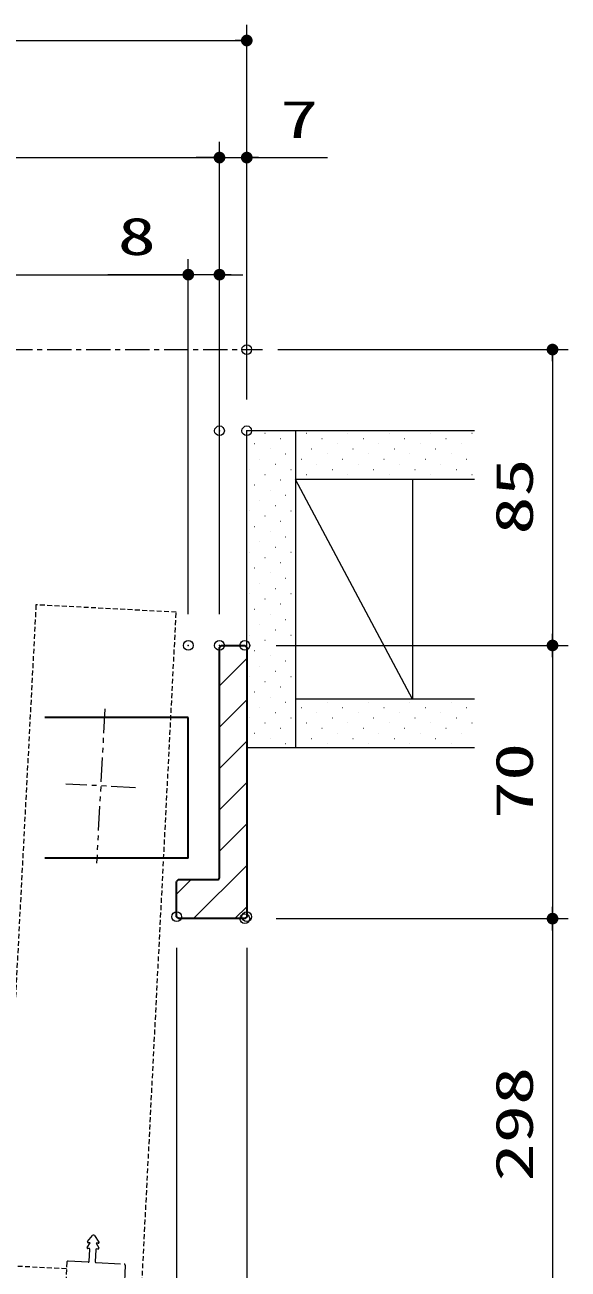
# Model space of a CAD drawing. Units: millimetres, scale not verified. Extents: x -1306 to 1306, y -607 to 607.
# Drawn here: x -368 to -228.7, y -403 to -84.2 of the extents above; entities that cross this region are included whole.
import ezdxf
from ezdxf.enums import TextEntityAlignment as Align

# ---------------------------------------------------------------- set-up
doc = ezdxf.new("R2010")
doc.units = ezdxf.units.MM
doc.header["$LTSCALE"] = 5
doc.header["$PDMODE"] = 32
doc.header["$PDSIZE"] = 2.5
for name, pattern in [('USER1', [0.375, 0.25, -0.125]), ('USER2', [2.5, 1.25, -0.25, 0.25, -0.25, 0.25, -0.25]), ('USER3', [2, 1.25, -0.25, 0.25, -0.25])]:
    doc.linetypes.add(name, pattern=pattern)
for name, color, linetype, lineweight in [('0-1_線(水)', 4, 'Continuous', 9), ('0-2_線(白)', 7, 'Continuous', 30), ('0-3_線(黄)', 2, 'Continuous', 15), ('0-5_寸法線', 3, 'Continuous', 13), ('0-6_0', 3, 'Continuous', 25), ('0-7_DEFPOINTS', 7, 'Continuous', 5), ('0-8_点線(黄)', 2, 'USER1', 15), ('0-9_ハッチング', 6, 'Continuous', 9), ('0-A_陰線', 1, 'USER2', 9), ('0-B_中心線', 3, 'USER3', 9)]:
    doc.layers.add(name, color=color, linetype=linetype, lineweight=lineweight)
doc.styles.add('ＭＳ ゴシック', font='')
doc.styles.get('ＭＳ ゴシック').set_extended_font_data('MS Gothic')

# ---------------------------------------------------------------- blocks, each defined once
blk = doc.blocks.new('_DOT')
at = {"layer": '0-6_0'}
blk.add_line((-2.5, 0), (-5, 0), dxfattribs=at)
for points in [[(0, 0), (-2.5, 0), (-2.48, 0.313)], [(0, 0), (-2.48, -0.313), (-2.5, 0)], [(0, 0), (-2.48, 0.313), (-2.421, 0.622)], [(0, 0), (-2.421, -0.622), (-2.48, -0.313)], [(0, 0), (-2.421, 0.622), (-2.324, 0.92)], [(0, 0), (-2.324, -0.92), (-2.421, -0.622)], [(0, 0), (-2.324, 0.92), (-2.191, 1.204)], [(0, 0), (-2.191, -1.204), (-2.324, -0.92)], [(0, 0), (-2.191, 1.204), (-2.023, 1.469)], [(0, 0), (-2.023, -1.469), (-2.191, -1.204)], [(0, 0), (-2.023, 1.469), (-1.822, 1.711)], [(0, 0), (-1.822, -1.711), (-2.023, -1.469)], [(0, 0), (-1.822, 1.711), (-1.594, 1.926)], [(0, 0), (-1.594, -1.926), (-1.822, -1.711)], [(0, 0), (-1.594, 1.926), (-1.34, 2.111)], [(0, 0), (-1.34, -2.111), (-1.594, -1.926)], [(0, 0), (-1.34, 2.111), (-1.064, 2.262)], [(0, 0), (-1.064, -2.262), (-1.34, -2.111)], [(0, 0), (-1.064, 2.262), (-0.773, 2.378)], [(0, 0), (-0.773, -2.378), (-1.064, -2.262)], [(0, 0), (-0.773, 2.378), (-0.468, 2.456)], [(0, 0), (-0.468, -2.456), (-0.773, -2.378)], [(0, 0), (-0.468, 2.456), (-0.157, 2.495)], [(0, 0), (-0.157, -2.495), (-0.468, -2.456)], [(0, 0), (-0.157, 2.495), (0.157, 2.495)], [(0, 0), (0.157, -2.495), (-0.157, -2.495)], [(0, 0), (0.157, 2.495), (0.468, 2.456)], [(0, 0), (0.468, 2.456), (0.773, 2.378)], [(0, 0), (0.773, 2.378), (1.064, 2.262)], [(0, 0), (1.064, 2.262), (1.34, 2.111)], [(0, 0), (1.34, 2.111), (1.594, 1.926)], [(0, 0), (1.594, 1.926), (1.822, 1.711)], [(0, 0), (1.822, 1.711), (2.023, 1.469)], [(0, 0), (2.023, 1.469), (2.191, 1.204)], [(0, 0), (2.191, 1.204), (2.324, 0.92)], [(0, 0), (2.324, 0.92), (2.421, 0.622)], [(0, 0), (2.421, 0.622), (2.48, 0.313)], [(0, 0), (2.48, 0.313), (2.5, 0)], [(0, 0), (0.468, -2.456), (0.157, -2.495)], [(0, 0), (0.773, -2.378), (0.468, -2.456)], [(0, 0), (1.064, -2.262), (0.773, -2.378)], [(0, 0), (1.34, -2.111), (1.064, -2.262)], [(0, 0), (1.594, -1.926), (1.34, -2.111)], [(0, 0), (1.822, -1.711), (1.594, -1.926)], [(0, 0), (2.023, -1.469), (1.822, -1.711)], [(0, 0), (2.191, -1.204), (2.023, -1.469)], [(0, 0), (2.324, -0.92), (2.191, -1.204)], [(0, 0), (2.421, -0.622), (2.324, -0.92)], [(0, 0), (2.48, -0.313), (2.421, -0.622)], [(0, 0), (2.5, 0), (2.48, -0.313)]]:
    blk.add_solid(points, dxfattribs=at)

msp = doc.modelspace()

# ---------------------------------------------------------------- linework, layer by layer
at = {"layer": '0-1_線(水)'}
for p, q in [((-311.117, -243.682), (-311.117, -263.182)), ((-326.117, -261.684), (-326.117, -297.684))]:
    msp.add_line(p, q, dxfattribs=at)
at = {"layer": '0-2_線(白)'}
for p, q in [((-311.617, -243.182), (-311.117, -243.682)), ((-311.117, -243.682), (-311.117, -312.682)), ((-326.117, -261.684), (-362.867, -261.684)), ((-326.117, -297.684), (-326.117, -261.684)), ((-326.117, -297.684), (-362.867, -297.684)), ((-328.617, -303.182), (-329.117, -303.682)), ((-329.117, -312.682), (-329.117, -303.682)), ((-328.617, -303.182), (-318.617, -303.182)), ((-329.117, -312.682), (-328.617, -313.182))]:
    msp.add_line(p, q, dxfattribs=at)
for points in [[(-318.117, -302.682), (-318.117, -243.682), (-317.617, -243.182), (-311.617, -243.182), (-311.117, -243.682)], [(-311.117, -312.682), (-311.617, -313.182), (-328.617, -313.182)]]:
    msp.add_lwpolyline(points, dxfattribs=at)
msp.add_arc((-318.617, -302.682), 0.5, 270, 0, dxfattribs=at)
at = {"layer": '0-3_線(黄)'}
for p, q in [((-252.728, -188.182), (-311.117, -188.182)), ((-311.117, -243.682), (-311.117, -188.182)), ((-298.617, -188.182), (-298.617, -269.442)), ((-252.728, -200.682), (-298.617, -200.682)), ((-268.617, -256.942), (-298.617, -200.682)), ((-268.617, -200.682), (-268.617, -256.942)), ((-252.728, -256.942), (-298.617, -256.942)), ((-252.728, -269.442), (-311.117, -269.442))]:
    msp.add_line(p, q, dxfattribs=at)
at = {"layer": '0-5_寸法線'}
for p, q in [((-311.117, -180.182), (-311.117, -84.182)), ((-1152.117, -88.182), (-314.117, -88.182)), ((-318.117, -180.182), (-318.117, -114.182)), ((-318.117, -235.182), (-318.117, -114.182)), ((-311.117, -180.182), (-311.117, -114.182)), ((-1145.117, -118.182), (-321.117, -118.182)), ((-321.117, -118.182), (-324.117, -118.182)), ((-318.117, -118.182), (-311.117, -118.182)), ((-308.117, -118.182), (-290.451, -118.182)), ((-326.117, -235.182), (-326.117, -144.182)), ((-326.117, -235.182), (-326.117, -144.182)), ((-318.117, -180.182), (-318.117, -144.182)), ((-525.117, -148.182), (-329.117, -148.182)), ((-329.117, -148.182), (-346.784, -148.182)), ((-318.117, -148.182), (-326.117, -148.182)), ((-315.117, -148.182), (-312.117, -148.182)), ((-303.117, -167.37), (-228.728, -167.37)), ((-232.728, -170.37), (-232.728, -240.182)), ((-303.617, -243.182), (-228.728, -243.182)), ((-303.617, -243.182), (-228.728, -243.182)), ((-232.728, -246.182), (-232.728, -310.182)), ((-303.617, -313.182), (-228.728, -313.182)), ((-303.617, -313.182), (-228.728, -313.182)), ((-232.728, -316.182), (-232.728, -416.309)), ((-329.117, -320.682), (-329.117, -447.182)), ((-329.117, -320.682), (-329.117, -447.182)), ((-311.117, -320.682), (-311.117, -447.182))]:
    msp.add_line(p, q, dxfattribs=at)
at = {"layer": '0-7_DEFPOINTS'}
for p in [(-311.117, -88.182), (-318.117, -118.182), (-311.117, -118.182), (-326.117, -148.182), (-318.117, -148.182), (-311.117, -167.37), (-318.117, -188.182), (-311.117, -188.182), (-326.117, -243.182), (-318.117, -243.182), (-311.617, -243.182), (-232.728, -243.182), (-329.117, -312.682), (-311.617, -313.182), (-311.117, -312.682), (-232.728, -313.182)]:
    msp.add_point(p, dxfattribs=at)
at = {"layer": '0-8_点線(黄)'}
for p, q in [((-365.161, -232.78), (-374.032, -402.048)), ((-329.21, -234.664), (-365.161, -232.78)), ((-338.46, -415.865), (-329.21, -234.664)), ((-357.266, -401.224), (-357.546, -406.566)), ((-357.355, -402.922), (-374.032, -402.048))]:
    msp.add_line(p, q, dxfattribs=at)
msp.add_arc((-356.966, -401.24), 0.3, 87, 177, dxfattribs=at)
at = {"layer": '0-9_ハッチング'}
for p, q in [((-306.456, -188.799), (-306.406, -188.799)), ((-302.479, -190.125), (-302.429, -190.125)), ((-295.85, -188.799), (-295.8, -188.799)), ((-291.872, -190.125), (-291.822, -190.125)), ((-285.243, -188.799), (-285.193, -188.799)), ((-281.265, -190.125), (-281.215, -190.125)), ((-274.636, -188.799), (-274.586, -188.799)), ((-270.659, -190.125), (-270.609, -190.125)), ((-264.03, -188.799), (-263.98, -188.799)), ((-260.052, -190.125), (-260.002, -190.125)), ((-253.423, -188.799), (-253.373, -188.799)), ((-309.108, -191.45), (-309.058, -191.45)), ((-305.13, -192.776), (-305.08, -192.776)), ((-301.153, -194.102), (-301.103, -194.102)), ((-298.501, -191.45), (-298.451, -191.45)), ((-294.524, -192.776), (-294.474, -192.776)), ((-290.546, -194.102), (-290.496, -194.102)), ((-287.895, -191.45), (-287.845, -191.45)), ((-283.917, -192.776), (-283.867, -192.776)), ((-279.94, -194.102), (-279.89, -194.102)), ((-277.288, -191.45), (-277.238, -191.45)), ((-273.311, -192.776), (-273.261, -192.776)), ((-269.333, -194.102), (-269.283, -194.102)), ((-266.681, -191.45), (-266.631, -191.45)), ((-262.704, -192.776), (-262.654, -192.776)), ((-258.726, -194.102), (-258.676, -194.102)), ((-256.075, -191.45), (-256.025, -191.45)), ((-307.782, -195.428), (-307.732, -195.428)), ((-303.804, -196.754), (-303.754, -196.754)), ((-297.175, -195.428), (-297.125, -195.428)), ((-293.198, -196.754), (-293.148, -196.754)), ((-286.569, -195.428), (-286.519, -195.428)), ((-282.591, -196.754), (-282.541, -196.754)), ((-275.962, -195.428), (-275.912, -195.428)), ((-271.985, -196.754), (-271.935, -196.754)), ((-265.356, -195.428), (-265.306, -195.428)), ((-261.378, -196.754), (-261.328, -196.754)), ((-254.749, -195.428), (-254.699, -195.428)), ((-310.434, -198.079), (-310.384, -198.079)), ((-306.456, -199.405), (-306.406, -199.405)), ((-302.479, -200.731), (-302.429, -200.731)), ((-299.827, -198.079), (-299.777, -198.079)), ((-295.85, -199.405), (-295.8, -199.405)), ((-289.22, -198.079), (-289.17, -198.079)), ((-285.243, -199.405), (-285.193, -199.405)), ((-278.614, -198.079), (-278.564, -198.079)), ((-274.636, -199.405), (-274.586, -199.405)), ((-268.007, -198.079), (-267.957, -198.079)), ((-264.03, -199.405), (-263.98, -199.405)), ((-257.401, -198.079), (-257.351, -198.079)), ((-253.423, -199.405), (-253.373, -199.405)), ((-309.108, -202.057), (-309.058, -202.057)), ((-305.13, -203.383), (-305.08, -203.383)), ((-307.782, -206.034), (-307.732, -206.034)), ((-301.153, -204.709), (-301.103, -204.709)), ((-310.434, -208.686), (-310.384, -208.686)), ((-306.456, -210.012), (-306.406, -210.012)), ((-303.804, -207.36), (-303.754, -207.36)), ((-299.827, -208.686), (-299.777, -208.686)), ((-309.108, -212.664), (-309.058, -212.664)), ((-302.479, -211.338), (-302.429, -211.338)), ((-307.782, -216.641), (-307.732, -216.641)), ((-305.13, -213.989), (-305.08, -213.989)), ((-301.153, -215.315), (-301.103, -215.315)), ((-310.434, -219.293), (-310.384, -219.293)), ((-303.804, -217.967), (-303.754, -217.967)), ((-299.827, -219.293), (-299.777, -219.293)), ((-306.456, -220.619), (-306.406, -220.619)), ((-302.479, -221.944), (-302.429, -221.944)), ((-309.108, -223.27), (-309.058, -223.27)), ((-305.13, -224.596), (-305.08, -224.596)), ((-301.153, -225.922), (-301.103, -225.922)), ((-307.782, -227.248), (-307.732, -227.248)), ((-303.804, -228.573), (-303.754, -228.573)), ((-310.434, -229.899), (-310.384, -229.899)), ((-306.456, -231.225), (-306.406, -231.225)), ((-302.479, -232.551), (-302.429, -232.551)), ((-299.827, -229.899), (-299.777, -229.899)), ((-309.108, -233.877), (-309.058, -233.877)), ((-305.13, -235.203), (-305.08, -235.203)), ((-307.782, -237.854), (-307.732, -237.854)), ((-301.153, -236.528), (-301.103, -236.528)), ((-310.434, -240.506), (-310.384, -240.506)), ((-306.456, -241.832), (-306.406, -241.832)), ((-303.804, -239.18), (-303.754, -239.18)), ((-299.827, -240.506), (-299.777, -240.506)), ((-309.108, -244.483), (-309.058, -244.483)), ((-302.479, -243.158), (-302.429, -243.158)), ((-318.117, -253.493), (-311.117, -246.493)), ((-307.782, -248.461), (-307.732, -248.461)), ((-305.13, -245.809), (-305.08, -245.809)), ((-301.153, -247.135), (-301.103, -247.135)), ((-310.434, -251.112), (-310.384, -251.112)), ((-303.804, -249.787), (-303.754, -249.787)), ((-299.827, -251.112), (-299.777, -251.112)), ((-306.456, -252.438), (-306.406, -252.438)), ((-302.479, -253.764), (-302.429, -253.764)), ((-318.117, -264.1), (-311.117, -257.1)), ((-309.108, -255.09), (-309.058, -255.09)), ((-305.13, -256.416), (-305.08, -256.416)), ((-301.153, -257.742), (-301.103, -257.742)), ((-290.546, -257.742), (-290.496, -257.742)), ((-279.94, -257.742), (-279.89, -257.742)), ((-269.333, -257.742), (-269.283, -257.742)), ((-258.726, -257.742), (-258.676, -257.742)), ((-307.782, -259.067), (-307.732, -259.067)), ((-303.804, -260.393), (-303.754, -260.393)), ((-297.175, -259.067), (-297.125, -259.067)), ((-293.198, -260.393), (-293.148, -260.393)), ((-286.569, -259.067), (-286.519, -259.067)), ((-282.591, -260.393), (-282.541, -260.393)), ((-275.962, -259.067), (-275.912, -259.067)), ((-271.985, -260.393), (-271.935, -260.393)), ((-265.356, -259.067), (-265.306, -259.067)), ((-261.378, -260.393), (-261.328, -260.393)), ((-254.749, -259.067), (-254.699, -259.067)), ((-310.434, -261.719), (-310.384, -261.719)), ((-306.456, -263.045), (-306.406, -263.045)), ((-302.479, -264.371), (-302.429, -264.371)), ((-299.827, -261.719), (-299.777, -261.719)), ((-295.85, -263.045), (-295.8, -263.045)), ((-291.872, -264.371), (-291.822, -264.371)), ((-289.22, -261.719), (-289.17, -261.719)), ((-285.243, -263.045), (-285.193, -263.045)), ((-281.265, -264.371), (-281.215, -264.371)), ((-278.614, -261.719), (-278.564, -261.719)), ((-274.636, -263.045), (-274.586, -263.045)), ((-270.659, -264.371), (-270.609, -264.371)), ((-268.007, -261.719), (-267.957, -261.719)), ((-264.03, -263.045), (-263.98, -263.045)), ((-260.052, -264.371), (-260.002, -264.371)), ((-257.401, -261.719), (-257.351, -261.719)), ((-253.423, -263.045), (-253.373, -263.045)), ((-318.117, -274.706), (-311.117, -267.706)), ((-309.108, -265.697), (-309.058, -265.697)), ((-305.13, -267.022), (-305.08, -267.022)), ((-298.501, -265.697), (-298.451, -265.697)), ((-294.524, -267.022), (-294.474, -267.022)), ((-287.895, -265.697), (-287.845, -265.697)), ((-283.917, -267.022), (-283.867, -267.022)), ((-277.288, -265.697), (-277.238, -265.697)), ((-273.311, -267.022), (-273.261, -267.022)), ((-266.681, -265.697), (-266.631, -265.697)), ((-262.704, -267.022), (-262.654, -267.022)), ((-256.075, -265.697), (-256.025, -265.697)), ((-301.153, -268.348), (-301.103, -268.348)), ((-290.546, -268.348), (-290.496, -268.348)), ((-279.94, -268.348), (-279.89, -268.348)), ((-269.333, -268.348), (-269.283, -268.348)), ((-258.726, -268.348), (-258.676, -268.348)), ((-318.117, -285.313), (-311.117, -278.313)), ((-318.117, -295.919), (-311.117, -288.919)), ((-324.773, -313.182), (-311.117, -299.526)), ((-329.117, -306.919), (-325.38, -303.182)), ((-314.167, -313.182), (-311.117, -310.133))]:
    msp.add_line(p, q, dxfattribs=at)
at = {"layer": '0-A_陰線', "color": 4}
for p, q in [((-347.506, -259.389), (-349.628, -298.93)), ((-339.629, -279.628), (-357.505, -278.691))]:
    msp.add_line(p, q, dxfattribs=at)
at = {"layer": '0-A_陰線'}
for p, q in [((-351.945, -395.884), (-350.639, -394.381)), ((-350.159, -394.407), (-349.017, -396.037)), ((-352.038, -397.403), (-351.246, -396.232)), ((-351.525, -397.72), (-351.874, -397.701)), ((-351.246, -396.232), (-351.796, -396.203)), ((-351.492, -400.926), (-351.335, -397.93)), ((-349.837, -398.008), (-349.994, -401.004)), ((-349.199, -396.339), (-349.748, -396.311)), ((-349.748, -396.311), (-349.084, -397.558)), ((-349.278, -397.837), (-349.627, -397.819)), ((-351.808, -401.21), (-356.951, -400.94)), ((-349.711, -401.32), (-342.57, -401.694))]:
    msp.add_line(p, q, dxfattribs=at)
msp.add_lwpolyline([(-342.286, -402.009), (-342.858, -417.688), (-338.264, -417.913)], dxfattribs=at)
for centre, radius, start, end in [((-350.408, -394.574), 0.3, 33.8699, 140.1301), ((-351.864, -397.502), 0.2, 150.43495, 267), ((-351.785, -396.004), 0.2, 143.1695, 267), ((-351.535, -397.919), 0.2, 357, 87), ((-349.638, -398.019), 0.2, 87, 177), ((-349.267, -397.638), 0.2, 267, 23.56505), ((-349.189, -396.14), 0.2, 267, 30.8305), ((-351.792, -400.91), 0.3, 267, 357), ((-349.695, -401.02), 0.3, 177, 267), ((-342.586, -401.993), 0.3, 357, 87)]:
    msp.add_arc(centre, radius, start, end, dxfattribs=at)
at = {"layer": '0-B_中心線'}
msp.add_line((-382.331, -167.37), (-307.129, -167.37), dxfattribs=at)

# ---------------------------------------------------------------- block references
at = {"layer": '0-5_寸法線', "xscale": 0.6, "yscale": 0.6}
for p in [(-311.117, -88.182), (-318.117, -118.182), (-318.117, -118.182), (-326.117, -148.182), (-326.117, -148.182)]:
    msp.add_blockref('_DOT', p, dxfattribs=at)
for p, rotation in [((-311.117, -118.182), 180), ((-318.117, -148.182), 180), ((-232.728, -167.37), 90), ((-232.728, -243.182), 270), ((-232.728, -243.182), 90), ((-232.728, -313.182), 270), ((-232.728, -313.182), 90)]:
    msp.add_blockref('_DOT', p, dxfattribs=dict(at, rotation=rotation))

# ---------------------------------------------------------------- texts
at = {"layer": '0-5_寸法線', "style": 'ＭＳ ゴシック', "width": 1.5}
for s, p in [('7', (-302.546, -116.032)), ('8', (-344.213, -146.032))]:
    msp.add_text(s, height=9.604, dxfattribs=at).set_placement(p, align=Align.BOTTOM_LEFT)
for s, p in [('85', (-234.877, -214.8)), ('70', (-234.877, -287.706)), ('298', (-234.877, -380.531))]:
    msp.add_text(s, height=9.604, rotation=90, dxfattribs=at).set_placement(p, align=Align.BOTTOM_LEFT)

doc.saveas('drawing.dxf')
